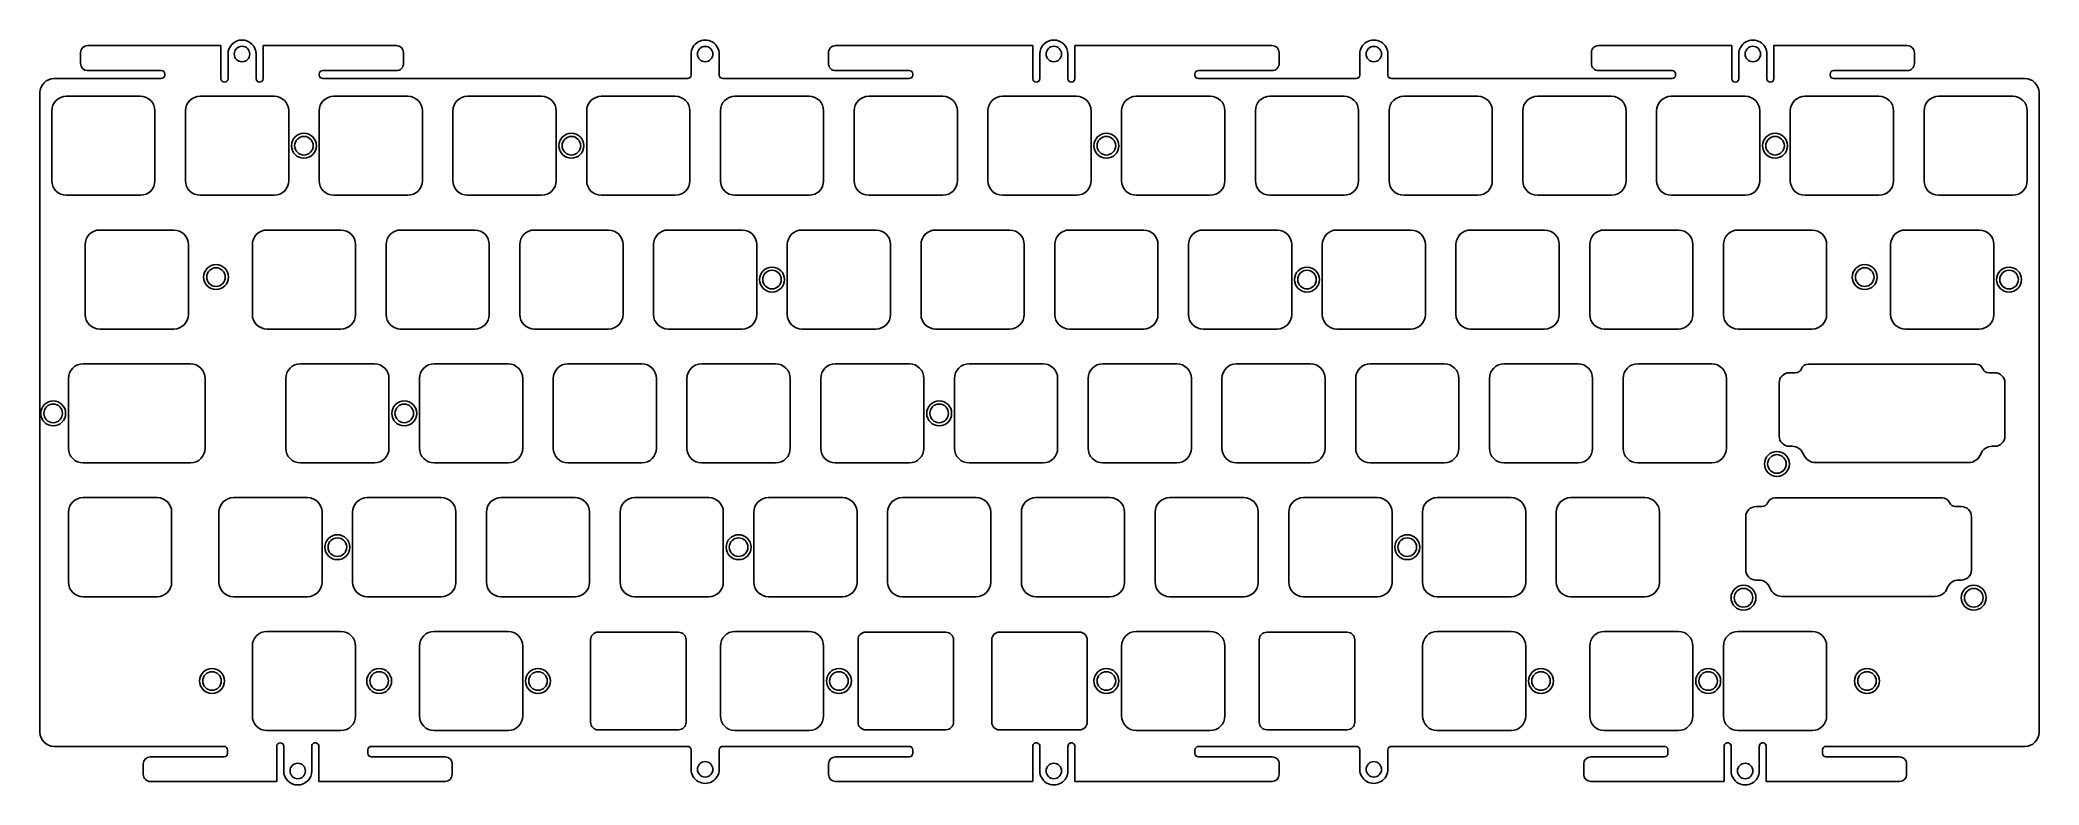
# Model space of a CAD drawing. Header units: millimetres. Extents: x -9 to 276, y -91 to 15.
import ezdxf

# ---------------------------------------------------------------- set-up
doc = ezdxf.new("R2010")
doc.units = ezdxf.units.MM
doc.layers.add('BLACK', color=7, linetype='CONTINUOUS')

msp = doc.modelspace()

# ---------------------------------------------------------------- linework, layer by layer
at = {"layer": 'BLACK', "linetype": 'Continuous'}
for p, q in [((16.758349, 14.254188), (-2.241652, 14.254188)), ((16.758349, 9.554201), (16.758349, 14.254188)), ((22.758349, 14.254188), (22.758349, 9.554201)), ((41.7582, 14.254188), (22.758349, 14.254188)), ((132.391349, 14.254188), (104.303625, 14.254188)), ((132.391349, 9.554201), (132.391349, 14.254188)), ((138.391349, 14.254188), (138.391349, 9.554201)), ((166.4902, 14.254188), (138.391349, 14.254188)), ((231.966349, 14.254188), (212.977625, 14.254188)), ((231.966349, 9.554201), (231.966349, 14.254188)), ((237.966349, 14.254188), (237.966349, 9.554201)), ((256.9662, 14.254188), (237.966349, 14.254188)), ((-3.241651, 13.254189), (-3.241651, 11.704186)), ((17.758349, 13.05419), (17.758349, 9.554201)), ((21.758349, 9.554201), (21.758349, 13.05419)), ((42.758349, 11.7042), (42.758349, 13.262932)), ((83.725094, 13.029757), (83.725094, 10.0642)), ((87.725046, 13.049249), (87.725, 13.049249)), ((87.725046, 10.064175), (87.725046, 13.049249)), ((103.292349, 13.2541), (103.292349, 11.704188)), ((133.391349, 13.05419), (133.391349, 9.554201)), ((137.391349, 9.554201), (137.391349, 13.05419)), ((167.490349, 11.7042), (167.490349, 13.262932)), ((178.975079, 13.031424), (178.975079, 10.0642)), ((182.974954, 10.0642), (182.974954, 13.035636)), ((211.966349, 13.2541), (211.966349, 11.704188)), ((232.966349, 13.0542), (232.966349, 9.554201)), ((236.966349, 9.554201), (236.966349, 13.054188)), ((257.966349, 11.7042), (257.966349, 13.262932)), ((8.253504, 9.564175), (-7.025002, 9.564175)), ((-2.241652, 10.704188), (8.2583, 10.704188)), ((8.758349, 10.197855), (8.758349, 10.0642)), ((30.758349, 10.072701), (30.758349, 10.2042)), ((83.216754, 9.564175), (31.2582, 9.564175)), ((31.266337, 10.704188), (41.758349, 10.704188)), ((114.787504, 9.564175), (88.225, 9.564175)), ((104.2923, 10.704188), (114.7923, 10.704188)), ((115.292349, 10.197855), (115.292349, 10.0642)), ((155.490349, 10.072701), (155.490349, 10.2042)), ((178.46772, 9.564175), (155.9902, 9.564175)), ((155.998337, 10.704188), (166.490349, 10.704188)), ((182.974975, 10.0642), (182.974954, 10.0642)), ((223.461504, 9.564175), (183.475, 9.564175)), ((212.9663, 10.704188), (223.4663, 10.704188)), ((223.966349, 10.197855), (223.966349, 10.0642)), ((245.966349, 10.072701), (245.966349, 10.2042)), ((273.725, 9.564175), (246.4662, 9.564175)), ((246.474337, 10.704188), (256.966349, 10.704188)), ((-9.025, 7.564176), (-9.025, -83.506264)), ((5.275, 7.05), (-5.275001, 7.05)), ((24.325, 7.05), (13.774999, 7.05)), ((43.375, 7.05), (32.824999, 7.05)), ((62.425, 7.05), (51.874999, 7.05)), ((81.475, 7.05), (70.924999, 7.05)), ((100.525, 7.05), (89.974999, 7.05)), ((119.575, 7.05), (109.024999, 7.05)), ((138.625, 7.05), (128.074999, 7.05)), ((157.675, 7.05), (147.124999, 7.05)), ((176.725, 7.05), (166.174999, 7.05)), ((195.775, 7.05), (185.224999, 7.05)), ((214.825, 7.05), (204.274999, 7.05)), ((233.875, 7.05), (223.324999, 7.05)), ((252.925, 7.05), (242.374999, 7.05)), ((271.975, 7.05), (261.424999, 7.05)), ((275.725, -83.5063), (275.725, 7.564175)), ((-7.35, 4.975), (-7.35, -4.975001)), ((7.35, 4.975), (7.35, -4.975)), ((11.7, 4.975), (11.7, -4.975001)), ((26.4, 4.975), (26.4, -4.975)), ((30.75, 4.975), (30.75, -4.975001)), ((45.45, 4.975), (45.45, -4.975)), ((49.8, 4.975), (49.8, -4.975001)), ((64.5, 4.975), (64.5, -4.975)), ((68.85, 4.975), (68.85, -4.975001)), ((83.55, 4.975), (83.55, -4.975)), ((87.9, 4.975), (87.9, -4.975001)), ((102.6, 4.975), (102.6, -4.975)), ((106.95, 4.975), (106.95, -4.975001)), ((121.65, 4.975), (121.65, -4.975)), ((126, 4.975), (126, -4.975001)), ((140.7, 4.975), (140.7, -4.975)), ((145.05, 4.975), (145.05, -4.975001)), ((159.75, 4.975), (159.75, -4.975)), ((164.1, 4.975), (164.1, -4.975001)), ((178.8, 4.975), (178.8, -4.975)), ((183.15, 4.975), (183.15, -4.975001)), ((197.85, 4.975), (197.85, -4.975)), ((202.2, 4.975), (202.2, -4.975001)), ((216.9, 4.975), (216.9, -4.975)), ((221.25, 4.975), (221.25, -4.975001)), ((235.95, 4.975), (235.95, -4.975)), ((240.3, 4.975), (240.3, -4.975001)), ((255, 4.975), (255, -4.975)), ((259.35, 4.975), (259.35, -4.975001)), ((274.05, 4.975), (274.05, -4.975)), ((5.275, -7.05), (-5.275, -7.05)), ((24.325, -7.05), (13.775, -7.05)), ((43.375, -7.05), (32.825, -7.05)), ((62.425, -7.05), (51.875, -7.05)), ((81.475, -7.05), (70.925, -7.05)), ((100.525, -7.05), (89.975, -7.05)), ((119.575, -7.05), (109.025, -7.05)), ((138.625, -7.05), (128.075, -7.05)), ((157.675, -7.05), (147.125, -7.05)), ((176.725, -7.05), (166.175, -7.05)), ((195.775, -7.05), (185.225, -7.05)), ((214.825, -7.05), (204.275, -7.05)), ((233.875, -7.05), (223.325, -7.05)), ((252.925, -7.05), (242.375, -7.05)), ((271.975, -7.05), (261.425, -7.05)), ((-2.587499, -14.075), (-2.587499, -24.025001)), ((10.037501, -12), (-0.5125, -12)), ((12.112501, -14.075), (12.112501, -24.025)), ((21.225, -14.075), (21.225, -24.025001)), ((33.85, -12), (23.299999, -12)), ((35.925, -14.075), (35.925, -24.025)), ((40.275, -14.075), (40.275, -24.025001)), ((52.9, -12), (42.349999, -12)), ((54.975, -14.075), (54.975, -24.025)), ((59.325, -14.075), (59.325, -24.025001)), ((71.95, -12), (61.399999, -12)), ((74.025, -14.075), (74.025, -24.025)), ((78.375, -14.075), (78.375, -24.025001)), ((91, -12), (80.449999, -12)), ((93.075, -14.075), (93.075, -24.025)), ((97.425, -14.075), (97.425, -24.025001)), ((110.05, -12), (99.499999, -12)), ((112.125, -14.075), (112.125, -24.025)), ((116.475, -14.075), (116.475, -24.025001)), ((129.1, -12), (118.549999, -12)), ((131.175, -14.075), (131.175, -24.025)), ((135.525, -14.075), (135.525, -24.025001)), ((148.15, -12), (137.599999, -12)), ((150.225, -14.075), (150.225, -24.025)), ((154.575, -14.075), (154.575, -24.025001)), ((167.2, -12), (156.649999, -12)), ((169.275, -14.075), (169.275, -24.025)), ((173.625, -14.075), (173.625, -24.025001)), ((186.25, -12), (175.699999, -12)), ((188.325, -14.075), (188.325, -24.025)), ((192.675, -14.075), (192.675, -24.025001)), ((205.3, -12), (194.749999, -12)), ((207.375, -14.075), (207.375, -24.025)), ((211.725, -14.075), (211.725, -24.025001)), ((224.35, -12), (213.799999, -12)), ((226.425, -14.075), (226.425, -24.025)), ((230.775, -14.075), (230.775, -24.025001)), ((243.4, -12), (232.849999, -12)), ((245.475, -14.075), (245.475, -24.025)), ((254.5875, -14.075), (254.5875, -24.025001)), ((267.2125, -12), (256.662499, -12)), ((269.2875, -14.075), (269.2875, -24.025)), ((10.037501, -26.1), (-0.512499, -26.1)), ((33.85, -26.1), (23.3, -26.1)), ((52.9, -26.1), (42.35, -26.1)), ((71.95, -26.1), (61.4, -26.1)), ((91, -26.1), (80.45, -26.1)), ((110.05, -26.1), (99.5, -26.1)), ((129.1, -26.1), (118.55, -26.1)), ((148.15, -26.1), (137.6, -26.1)), ((167.2, -26.1), (156.65, -26.1)), ((186.25, -26.1), (175.7, -26.1)), ((205.3, -26.1), (194.75, -26.1)), ((224.35, -26.1), (213.8, -26.1)), ((243.4, -26.1), (232.85, -26.1)), ((267.2125, -26.1), (256.6625, -26.1)), ((12.41875, -31.05), (-2.893751, -31.05)), ((38.6125, -31.05), (28.062499, -31.05)), ((57.6625, -31.05), (47.112499, -31.05)), ((76.7125, -31.05), (66.162499, -31.05)), ((95.7625, -31.05), (85.212499, -31.05)), ((114.8125, -31.05), (104.262499, -31.05)), ((133.8625, -31.05), (123.312499, -31.05)), ((152.9125, -31.05), (142.362499, -31.05)), ((171.9625, -31.05), (161.412499, -31.05)), ((191.0125, -31.05), (180.462499, -31.05)), ((210.0625, -31.05), (199.512499, -31.05)), ((229.1125, -31.05), (218.562499, -31.05)), ((242.866125, -31.072411), (242.866125, -31.0724)), ((242.866125, -31.0724), (266.721325, -31.0724)), ((-4.96875, -33.125), (-4.96875, -43.075001)), ((14.49375, -33.125), (14.49375, -43.075)), ((25.9875, -33.125), (25.9875, -43.075001)), ((40.6875, -33.125), (40.6875, -43.075)), ((45.0375, -33.125), (45.0375, -43.075001)), ((59.7375, -33.125), (59.7375, -43.075)), ((64.0875, -33.125), (64.0875, -43.075001)), ((78.7875, -33.125), (78.7875, -43.075)), ((83.1375, -33.125), (83.1375, -43.075001)), ((97.8375, -33.125), (97.8375, -43.075)), ((102.1875, -33.125), (102.1875, -43.075001)), ((116.8875, -33.125), (116.8875, -43.075)), ((121.2375, -33.125), (121.2375, -43.075001)), ((135.9375, -33.125), (135.9375, -43.075)), ((140.2875, -33.125), (140.2875, -43.075001)), ((154.9875, -33.125), (154.9875, -43.075)), ((159.3375, -33.125), (159.3375, -43.075001)), ((174.0375, -33.125), (174.0375, -43.075)), ((178.3875, -33.125), (178.3875, -43.075001)), ((193.0875, -33.125), (193.0875, -43.075)), ((197.4375, -33.125), (197.4375, -43.075001)), ((212.1375, -33.125), (212.1375, -43.075)), ((216.4875, -33.125), (216.4875, -43.075001)), ((231.1875, -33.125), (231.1875, -43.075)), ((238.718235, -41.35044), (238.718235, -33.7497)), ((240.155262, -32.32456), (241.008825, -32.32456)), ((241.008825, -32.324548), (241.008825, -32.32456)), ((268.578525, -32.32456), (269.444125, -32.32456)), ((270.869115, -33.74956), (270.869115, -41.3504)), ((12.41875, -45.15), (-2.89375, -45.15)), ((38.6125, -45.15), (28.0625, -45.15)), ((57.6625, -45.15), (47.1125, -45.15)), ((76.7125, -45.15), (66.1625, -45.15)), ((95.7625, -45.15), (85.2125, -45.15)), ((114.8125, -45.15), (104.2625, -45.15)), ((133.8625, -45.15), (123.3125, -45.15)), ((152.9125, -45.15), (142.3625, -45.15)), ((171.9625, -45.15), (161.4125, -45.15)), ((191.0125, -45.15), (180.4625, -45.15)), ((210.0625, -45.15), (199.5125, -45.15)), ((229.1125, -45.15), (218.5625, -45.15)), ((240.547325, -42.77544), (240.143225, -42.77544)), ((265.669175, -45.11191), (243.918325, -45.11191)), ((269.432208, -42.77544), (269.040075, -42.77544)), ((7.656226, -50.099999), (-2.893775, -50.099999)), ((29.087476, -50.099999), (18.537516, -50.099999)), ((48.1375, -50.1), (37.587499, -50.1)), ((67.1875, -50.1), (56.637499, -50.1)), ((86.2375, -50.1), (75.687499, -50.1)), ((105.2875, -50.1), (94.737499, -50.1)), ((124.3375, -50.1), (113.787499, -50.1)), ((143.3875, -50.1), (132.837499, -50.1)), ((162.4375, -50.1), (151.887499, -50.1)), ((181.4875, -50.1), (170.937499, -50.1)), ((200.5375, -50.1), (189.987499, -50.1)), ((219.5875, -50.1), (209.037499, -50.1)), ((238.103625, -50.122411), (238.103625, -50.1224)), ((238.103625, -50.1224), (261.958825, -50.1224)), ((-4.968774, -52.174998), (-4.968774, -62.124999)), ((9.731226, -52.174999), (9.731226, -62.124999)), ((16.4625, -52.175019), (16.4625, -62.134768)), ((31.162476, -52.174999), (31.1625, -52.174999)), ((31.1625, -52.174999), (31.1625, -62.124999)), ((35.5125, -52.175), (35.5125, -62.125001)), ((50.2125, -52.175), (50.2125, -62.125)), ((54.5625, -52.175), (54.5625, -62.125001)), ((69.2625, -52.175), (69.2625, -62.125)), ((73.6125, -52.175), (73.6125, -62.125001)), ((88.3125, -52.175), (88.3125, -62.125)), ((92.6625, -52.175), (92.6625, -62.125001)), ((107.3625, -52.175), (107.3625, -62.125)), ((111.7125, -52.175), (111.7125, -62.125001)), ((126.4125, -52.175), (126.4125, -62.125)), ((130.7625, -52.175), (130.7625, -62.125001)), ((145.4625, -52.175), (145.4625, -62.125)), ((149.8125, -52.175), (149.8125, -62.125001)), ((164.5125, -52.175), (164.5125, -62.125)), ((168.8625, -52.175), (168.8625, -62.125001)), ((183.5625, -52.175), (183.5625, -62.125)), ((187.9125, -52.175), (187.9125, -62.125001)), ((202.6125, -52.175), (202.6125, -62.125)), ((206.9625, -52.175), (206.9625, -62.125001)), ((221.6625, -52.175), (221.6625, -62.125)), ((233.955735, -60.40044), (233.955735, -52.7997)), ((235.392762, -51.37456), (236.246325, -51.37456)), ((236.246325, -51.374548), (236.246325, -51.37456)), ((263.816025, -51.37456), (264.681625, -51.37456)), ((266.106615, -52.79956), (266.106615, -60.4004)), ((235.784825, -61.82544), (235.380725, -61.82544)), ((264.669708, -61.82544), (264.277575, -61.82544)), ((7.656226, -64.199999), (-2.893775, -64.199999)), ((29.077707, -64.199999), (18.537476, -64.199999)), ((48.1375, -64.2), (37.5875, -64.2)), ((67.1875, -64.2), (56.6375, -64.2)), ((86.2375, -64.2), (75.6875, -64.2)), ((105.2875, -64.2), (94.7375, -64.2)), ((124.3375, -64.2), (113.7875, -64.2)), ((143.3875, -64.2), (132.8375, -64.2)), ((162.4375, -64.2), (151.8875, -64.2)), ((181.4875, -64.2), (170.9375, -64.2)), ((200.5375, -64.2), (189.9875, -64.2)), ((219.5875, -64.2), (209.0375, -64.2)), ((260.906675, -64.16191), (239.155825, -64.16191)), ((33.85, -69.15), (23.299999, -69.15)), ((57.6625, -69.15), (47.112499, -69.15)), ((69.4, -82.075), (69.4, -70.325)), ((70.475, -69.25), (81.925, -69.25)), ((83, -70.325), (83, -82.075)), ((100.525, -69.15), (89.974999, -69.15)), ((107.5, -82.075), (107.5, -70.325)), ((108.575, -69.25), (120.025, -69.25)), ((121.1, -70.325), (121.1, -82.075)), ((126.55, -82.075), (126.55, -70.325)), ((127.625, -69.25), (139.075, -69.25)), ((140.15, -70.325), (140.15, -82.075)), ((157.675, -69.15), (147.124999, -69.15)), ((164.65, -82.075), (164.65, -70.325)), ((165.725, -69.25), (177.175, -69.25)), ((178.25, -70.325), (178.25, -82.075)), ((200.5375, -69.15), (189.987499, -69.15)), ((224.35, -69.15), (213.799999, -69.15)), ((243.4, -69.15), (232.849999, -69.15)), ((21.225, -71.225), (21.225, -81.175001)), ((35.925, -71.225), (35.925, -81.175)), ((45.0375, -71.225), (45.0375, -81.175001)), ((59.7375, -71.225), (59.7375, -81.175)), ((87.9, -71.225), (87.9, -81.175001)), ((102.6, -71.225), (102.6, -81.175)), ((145.05, -71.225), (145.05, -81.175001)), ((159.75, -71.225), (159.75, -81.175)), ((187.9125, -71.225), (187.9125, -81.175001)), ((202.6125, -71.225), (202.6125, -81.175)), ((211.725, -71.225), (211.725, -81.175001)), ((226.425, -71.225), (226.425, -81.175)), ((230.775, -71.225), (230.775, -81.175001)), ((245.475, -71.225), (245.475, -81.175)), ((33.85, -83.25), (23.3, -83.25)), ((57.6625, -83.25), (47.1125, -83.25)), ((81.925, -83.15), (70.475, -83.15)), ((100.525, -83.25), (89.975, -83.25)), ((120.025, -83.15), (108.575, -83.15)), ((139.075, -83.15), (127.625, -83.15)), ((157.675, -83.25), (147.125, -83.25)), ((177.175, -83.15), (165.725, -83.15)), ((200.5375, -83.25), (189.9875, -83.25)), ((224.35, -83.25), (213.8, -83.25)), ((243.4, -83.25), (232.85, -83.25)), ((-7.025001, -85.506262), (17.1922, -85.506262)), ((5.692064, -88.00537), (5.692064, -89.505371)), ((17.192065, -87.005371), (6.69206, -87.005371)), ((17.692065, -86.014743), (17.692065, -86.5054)), ((24.692064, -90.505371), (24.692064, -85.50538)), ((25.692064, -85.505384), (25.692064, -89.010661)), ((29.692064, -89.00537), (29.692064, -85.505384)), ((30.692064, -85.513399), (30.692064, -90.505371)), ((37.692063, -86.499556), (37.692063, -86.0063)), ((38.1921, -85.506262), (83.2252, -85.506262)), ((48.6921, -87.005371), (38.1921, -87.005371)), ((49.692064, -89.5054), (49.692064, -88.005371)), ((83.725064, -86.014801), (83.725064, -88.761366)), ((87.725076, -88.777236), (87.725076, -86.0063)), ((88.2251, -85.506276), (88.2251, -85.506262)), ((88.2251, -85.506262), (114.7982, -85.506262)), ((103.298064, -88.0054), (103.298064, -89.513546)), ((114.798, -87.005371), (104.294359, -87.005371)), ((115.298064, -86.014801), (115.298064, -86.5054)), ((132.397064, -90.505371), (132.397064, -85.505384)), ((133.397064, -85.513399), (133.397064, -89.005371)), ((137.397064, -89.0054), (137.397064, -85.505384)), ((138.397064, -85.513399), (138.397064, -90.505371)), ((155.496063, -86.499556), (155.496063, -86.0063)), ((155.9961, -85.506262), (178.475, -85.506262)), ((166.4961, -87.005371), (155.9961, -87.005371)), ((167.496064, -89.5054), (167.496064, -88.005371)), ((178.975003, -86.006262), (178.975, -88.777198)), ((182.974954, -88.763784), (182.974954, -86.0063)), ((183.477828, -85.506262), (222.3722, -85.506262)), ((210.872064, -88.0054), (210.872064, -89.513546)), ((222.372065, -87.005371), (211.868359, -87.005371)), ((222.872065, -86.014743), (222.872065, -86.5054)), ((230.872064, -90.505371), (230.872064, -85.505384)), ((231.872064, -85.513399), (231.872064, -89.005371)), ((235.872064, -89.0054), (235.872064, -85.505384)), ((236.872064, -85.513399), (236.872064, -90.505371)), ((244.872063, -86.499556), (244.872063, -86.0063)), ((245.3721, -85.506262), (273.725, -85.506262)), ((255.8721, -87.005371), (245.3721, -87.005371)), ((256.872064, -89.5054), (256.872064, -88.005371)), ((6.69206, -90.505371), (24.692064, -90.505371)), ((30.692064, -90.505371), (48.692064, -90.505371)), ((87.724998, -88.777236), (87.725076, -88.777236)), ((104.2982, -90.505371), (132.397064, -90.505371)), ((138.397064, -90.505371), (166.496064, -90.505371)), ((211.8722, -90.505371), (230.872064, -90.505371)), ((236.872064, -90.505371), (255.872064, -90.505371))]:
    msp.add_line(p, q, dxfattribs=at)
at = {"layer": 'BLACK'}
for centre, radius in [((19.758349, 13.054188), 1.1), ((85.725, 13.049249), 1.1), ((135.391349, 13.054188), 1.1), ((180.975, 13.049249), 1.1), ((234.966349, 13.054188), 1.1), ((28.575, 0), 1.775), ((28.575, 0), 1.325), ((66.675, 0), 1.775), ((66.675, 0), 1.325), ((142.875, 0), 1.775), ((142.875, 0), 1.325), ((238.125, 0), 1.775), ((238.125, 0), 1.325), ((16.04875, -18.7), 1.775), ((250.9012, -18.7), 1.775), ((16.04875, -18.7), 1.325), ((95.25, -19.05), 1.775), ((95.25, -19.05), 1.325), ((171.45, -19.05), 1.775), ((171.45, -19.05), 1.325), ((250.9012, -18.7), 1.325), ((271.4625, -19.05), 1.775), ((271.4625, -19.05), 1.325), ((-7.14375, -38.1), 1.775), ((-7.14375, -38.1), 1.325), ((42.8625, -38.1), 1.775), ((42.8625, -38.1), 1.325), ((119.0625, -38.1), 1.775), ((119.0625, -38.1), 1.325), ((238.39375, -45.3), 1.775), ((238.39375, -45.3), 1.325), ((33.3375, -57.15), 1.775), ((33.3375, -57.15), 1.325), ((90.4875, -57.15), 1.775), ((90.4875, -57.15), 1.325), ((185.7375, -57.15), 1.775), ((185.7375, -57.15), 1.325), ((233.63125, -64.35), 1.775), ((266.43125, -64.35), 1.775), ((233.63125, -64.35), 1.325), ((266.43125, -64.35), 1.325), ((15.478125, -76.2), 1.775), ((15.478125, -76.2), 1.325), ((39.290625, -76.2), 1.775), ((39.290625, -76.2), 1.325), ((61.9125, -76.2), 1.775), ((61.9125, -76.2), 1.325), ((104.775, -76.2), 1.775), ((104.775, -76.2), 1.325), ((142.875, -76.2), 1.775), ((142.875, -76.2), 1.325), ((204.7875, -76.2), 1.775), ((204.7875, -76.2), 1.325), ((228.6, -76.2), 1.775), ((228.6, -76.2), 1.325), ((251.221875, -76.2), 1.775), ((251.221875, -76.2), 1.325), ((27.692064, -89.005371), 1.1), ((85.725, -88.777236), 1.1), ((135.397064, -89.005371), 1.1), ((180.975, -88.777236), 1.1), ((233.872064, -89.005371), 1.1)]:
    msp.add_circle(centre, radius, dxfattribs=at)
for centre, radius, start, end in [((-2.24165, 13.25419), 1.000001, 90.00011459, 180.0000573), ((19.758349, 13.054188), 2, 0.0000573, 179.9999427), ((41.75825, 13.254), 1.000188, 0.51170164, 90.00286425), ((85.725, 13.04925), 2.000001, 359.99997135, 180.55844188), ((104.29245, 13.2541), 1.000101, 89.35980265, 180), ((135.391349, 13.054188), 2, 0.0000573, 179.9999427), ((166.49025, 13.254), 1.000188, 0.51170164, 90.00286425), ((180.97495, 13.0492), 1.99995, 359.61142676, 180.50926433), ((212.96645, 13.2541), 1.000101, 89.35980265, 180), ((234.96635, 13.0542), 2.000001, 359.99965623, 180), ((256.96625, 13.254), 1.000188, 0.51170164, 90.00286425), ((-2.24165, 11.7042), 1.000012, 180.00080214, 269.99988541), ((41.75835, 11.7042), 0.999999, 269.9999427, 0), ((104.29225, 11.7041), 0.999912, 179.99495747, 270.00286504), ((166.49035, 11.7042), 0.999999, 269.9999427, 0), ((212.96625, 11.7041), 0.999912, 179.99495747, 270.00286504), ((256.96635, 11.7042), 0.999999, 269.9999427, 0), ((-7.025001, 7.564176), 1.999999, 90.00002865, 180), ((8.25835, 10.0642), 0.499999, 269.44473445, 0), ((8.25825, 10.204), 0.500188, 359.2960097, 89.99427258), ((17.258349, 9.554201), 0.5, 180, 0), ((22.258349, 9.554201), 0.5, 180, 0), ((31.25825, 10.0642), 0.500025, 179.02575814, 269.99427071), ((31.25845, 10.2041), 0.500101, 89.09645032, 179.98854316), ((83.22495, 10.0643), 0.500144, 269.06112636, 359.98854414), ((88.22495, 10.0641), 0.499925, 179.99140398, 270.00573044), ((114.79235, 10.0642), 0.499999, 269.44473445, 0), ((114.79225, 10.204), 0.500188, 359.2960097, 89.99427258), ((132.891349, 9.554201), 0.5, 180, 0), ((137.891349, 9.554201), 0.5, 180, 0), ((155.99025, 10.0642), 0.500025, 179.02575814, 269.99427071), ((155.99045, 10.2041), 0.500101, 89.09645032, 179.98854316), ((178.47495, 10.0643), 0.500129, 269.17176779, 359.9885438), ((183.47505, 10.0642), 0.500025, 180, 269.99427071), ((223.46635, 10.0642), 0.499999, 269.44473445, 0), ((223.46625, 10.204), 0.500188, 359.2960097, 89.99427258), ((232.466349, 9.554201), 0.5, 180, 0), ((237.466349, 9.554201), 0.5, 180, 0), ((246.46625, 10.0642), 0.500025, 179.02575814, 269.99427071), ((246.46645, 10.2041), 0.500101, 89.09645032, 179.98854316), ((273.72495, 7.5642), 1.999975, 359.99928382, 89.99856759), ((-5.275001, 4.975001), 2.074999, 90, 180.00002761), ((5.275, 4.975), 2.075, 0, 90), ((13.774999, 4.975001), 2.074999, 90, 180.00002761), ((24.325, 4.975), 2.075, 0, 90), ((32.824999, 4.975001), 2.074999, 90, 180.00002761), ((43.375, 4.975), 2.075, 0, 90), ((51.875, 4.975), 2.075, 90.00002761, 180), ((62.425, 4.975), 2.075, 0, 90), ((70.924999, 4.975001), 2.074999, 90, 180.00002761), ((81.475, 4.975), 2.075, 0, 90), ((89.975, 4.975), 2.075, 90.00002761, 180), ((100.525, 4.975), 2.075, 0, 90), ((109.024999, 4.975001), 2.074999, 90, 180.00002761), ((119.575, 4.975), 2.075, 0, 90), ((128.075, 4.975), 2.075, 90.00002761, 180), ((138.625, 4.975), 2.075, 0, 90), ((147.125, 4.975), 2.075, 90.00002761, 180), ((157.675, 4.975), 2.075, 0, 90), ((166.175, 4.975), 2.075, 90.00002761, 180), ((176.725, 4.975), 2.075, 0, 90), ((185.225, 4.975), 2.075, 90.00002761, 180), ((195.775, 4.975), 2.075, 0, 90), ((204.275, 4.975), 2.075, 90.00002761, 180), ((214.825, 4.975), 2.075, 0, 90), ((223.324999, 4.975001), 2.074999, 90, 180.00002761), ((233.875, 4.975), 2.075, 0, 90), ((242.374999, 4.975001), 2.074999, 90, 180.00002761), ((252.925, 4.975), 2.075, 0, 90), ((261.424999, 4.975001), 2.074999, 90, 180.00002761), ((271.975, 4.975), 2.075, 0, 90), ((-5.275001, -4.975001), 2.074999, 180, 270.00002761), ((5.275, -4.975), 2.075, 270, 0), ((13.774999, -4.975001), 2.074999, 180, 270.00002761), ((24.325, -4.975), 2.075, 270, 0), ((32.824999, -4.975001), 2.074999, 180, 270.00002761), ((43.375, -4.975), 2.075, 270, 0), ((51.875, -4.975), 2.075, 180.00002761, 270), ((62.425, -4.975), 2.075, 270, 0), ((70.924999, -4.975001), 2.074999, 180, 270.00002761), ((81.475, -4.975), 2.075, 270, 0), ((89.975, -4.975), 2.075, 180.00002761, 270), ((100.525, -4.975), 2.075, 270, 0), ((109.024999, -4.975001), 2.074999, 180, 270.00002761), ((119.575, -4.975), 2.075, 270, 0), ((128.075, -4.975), 2.075, 180.00002761, 270), ((138.625, -4.975), 2.075, 270, 0), ((147.125, -4.975), 2.075, 180.00002761, 270), ((157.675, -4.975), 2.075, 270, 0), ((166.175, -4.975), 2.075, 180.00002761, 270), ((176.725, -4.975), 2.075, 270, 0), ((185.225, -4.975), 2.075, 180.00002761, 270), ((195.775, -4.975), 2.075, 270, 0), ((204.275, -4.975), 2.075, 180.00002761, 270), ((214.825, -4.975), 2.075, 270, 0), ((223.324999, -4.975001), 2.074999, 180, 270.00002761), ((233.875, -4.975), 2.075, 270, 0), ((242.374999, -4.975001), 2.074999, 180, 270.00002761), ((252.925, -4.975), 2.075, 270, 0), ((261.424999, -4.975001), 2.074999, 180, 270.00002761), ((271.975, -4.975), 2.075, 270, 0), ((-0.5125, -14.074999), 2.074999, 90, 180.00002761), ((10.037501, -14.075), 2.075, 0, 90), ((23.299999, -14.074999), 2.074999, 90, 180.00002761), ((33.85, -14.075), 2.075, 0, 90), ((42.349999, -14.074999), 2.074999, 90, 180.00002761), ((52.9, -14.075), 2.075, 0, 90), ((61.399999, -14.074999), 2.074999, 90, 180.00002761), ((71.95, -14.075), 2.075, 0, 90), ((80.449999, -14.074999), 2.074999, 90, 180.00002761), ((91, -14.075), 2.075, 0, 90), ((99.499999, -14.074999), 2.074999, 90, 180.00002761), ((110.05, -14.075), 2.075, 0, 90), ((118.549999, -14.074999), 2.074999, 90, 180.00002761), ((129.1, -14.075), 2.075, 0, 90), ((137.599999, -14.074999), 2.074999, 90, 180.00002761), ((148.15, -14.075), 2.075, 0, 90), ((156.649999, -14.074999), 2.074999, 90, 180.00002761), ((167.2, -14.075), 2.075, 0, 90), ((175.699999, -14.074999), 2.074999, 90, 180.00002761), ((186.25, -14.075), 2.075, 0, 90), ((194.749999, -14.074999), 2.074999, 90, 180.00002761), ((205.3, -14.075), 2.075, 0, 90), ((213.799999, -14.074999), 2.074999, 90, 180.00002761), ((224.35, -14.075), 2.075, 0, 90), ((232.849999, -14.074999), 2.074999, 90, 180.00002761), ((243.4, -14.075), 2.075, 0, 90), ((256.662499, -14.074999), 2.074999, 90, 180.00002761), ((267.2125, -14.075), 2.075, 0, 90), ((-0.5125, -24.025001), 2.074999, 180, 270.00002761), ((10.037501, -24.025), 2.075, 270, 0), ((23.299999, -24.025001), 2.074999, 180, 270.00002761), ((33.85, -24.025), 2.075, 270, 0), ((42.349999, -24.025001), 2.074999, 180, 270.00002761), ((52.9, -24.025), 2.075, 270, 0), ((61.399999, -24.025001), 2.074999, 180, 270.00002761), ((71.95, -24.025), 2.075, 270, 0), ((80.449999, -24.025001), 2.074999, 180, 270.00002761), ((91, -24.025), 2.075, 270, 0), ((99.499999, -24.025001), 2.074999, 180, 270.00002761), ((110.05, -24.025), 2.075, 270, 0), ((118.549999, -24.025001), 2.074999, 180, 270.00002761), ((129.1, -24.025), 2.075, 270, 0), ((137.599999, -24.025001), 2.074999, 180, 270.00002761), ((148.15, -24.025), 2.075, 270, 0), ((156.649999, -24.025001), 2.074999, 180, 270.00002761), ((167.2, -24.025), 2.075, 270, 0), ((175.699999, -24.025001), 2.074999, 180, 270.00002761), ((186.25, -24.025), 2.075, 270, 0), ((194.749999, -24.025001), 2.074999, 180, 270.00002761), ((205.3, -24.025), 2.075, 270, 0), ((213.799999, -24.025001), 2.074999, 180, 270.00002761), ((224.35, -24.025), 2.075, 270, 0), ((232.849999, -24.025001), 2.074999, 180, 270.00002761), ((243.4, -24.025), 2.075, 270, 0), ((256.662499, -24.025001), 2.074999, 180, 270.00002761), ((267.2125, -24.025), 2.075, 270, 0), ((-2.893751, -33.124999), 2.074999, 90, 180.00002761), ((12.41875, -33.125), 2.075, 0, 90), ((28.062499, -33.124999), 2.074999, 90, 180.00002761), ((38.6125, -33.125), 2.075, 0, 90), ((47.112499, -33.124999), 2.074999, 90, 180.00002761), ((57.6625, -33.125), 2.075, 0, 90), ((66.162499, -33.124999), 2.074999, 90, 180.00002761), ((76.7125, -33.125), 2.075, 0, 90), ((85.212499, -33.124999), 2.074999, 90, 180.00002761), ((95.7625, -33.125), 2.075, 0, 90), ((104.262499, -33.124999), 2.074999, 90, 180.00002761), ((114.8125, -33.125), 2.075, 0, 90), ((123.312499, -33.124999), 2.074999, 90, 180.00002761), ((133.8625, -33.125), 2.075, 0, 90), ((142.362499, -33.124999), 2.074999, 90, 180.00002761), ((152.9125, -33.125), 2.075, 0, 90), ((161.412499, -33.124999), 2.074999, 90, 180.00002761), ((171.9625, -33.125), 2.075, 0, 90), ((180.462499, -33.124999), 2.074999, 90, 180.00002761), ((191.0125, -33.125), 2.075, 0, 90), ((199.512499, -33.124999), 2.074999, 90, 180.00002761), ((210.0625, -33.125), 2.075, 0, 90), ((218.562499, -33.124999), 2.074999, 90, 180.00002761), ((229.1125, -33.125), 2.075, 0, 90), ((242.866094, -32.147455), 1.075044, 89.99834782, 157.973763), ((266.72135, -32.1473), 1.0749, 22.0204571, 90.00133258), ((240.143395, -33.749671), 1.42516, 89.52290502, 180.00116589), ((241.008826, -31.3961), 0.928448, 269.99993829, 337.97487728), ((268.57855, -31.3961), 0.92846, 202.02452102, 269.99845724), ((269.44415, -33.7495), 1.42494, 359.99758749, 90.00100523), ((240.143189, -41.350486), 1.424954, 179.99815039, 270.00144752), ((269.44396, -41.35033), 1.425155, 269.52752788, 359.99718578), ((-2.893751, -43.075001), 2.074999, 180, 270.00002761), ((12.41875, -43.075), 2.075, 270, 0), ((28.062499, -43.075001), 2.074999, 180, 270.00002761), ((38.6125, -43.075), 2.075, 270, 0), ((47.112499, -43.075001), 2.074999, 180, 270.00002761), ((57.6625, -43.075), 2.075, 270, 0), ((66.162499, -43.075001), 2.074999, 180, 270.00002761), ((76.7125, -43.075), 2.075, 270, 0), ((85.212499, -43.075001), 2.074999, 180, 270.00002761), ((95.7625, -43.075), 2.075, 270, 0), ((104.262499, -43.075001), 2.074999, 180, 270.00002761), ((114.8125, -43.075), 2.075, 270, 0), ((123.312499, -43.075001), 2.074999, 180, 270.00002761), ((133.8625, -43.075), 2.075, 270, 0), ((142.362499, -43.075001), 2.074999, 180, 270.00002761), ((152.9125, -43.075), 2.075, 270, 0), ((161.412499, -43.075001), 2.074999, 180, 270.00002761), ((171.9625, -43.075), 2.075, 270, 0), ((180.462499, -43.075001), 2.074999, 180, 270.00002761), ((191.0125, -43.075), 2.075, 270, 0), ((199.512499, -43.075001), 2.074999, 180, 270.00002761), ((210.0625, -43.075), 2.075, 270, 0), ((218.562499, -43.075001), 2.074999, 180, 270.00002761), ((229.1125, -43.075), 2.075, 270, 0), ((240.547374, -44.500243), 1.724803, 20.54306333, 90.00162772), ((243.918284, -43.236811), 1.875099, 200.54912503, 270.0012528), ((265.66919, -43.23697), 1.87494, 269.99954162, 339.45391569), ((269.04007, -44.50036), 1.72492, 89.99983392, 159.45458763), ((-2.893775, -52.174998), 2.074999, 90, 180), ((7.656226, -52.174999), 2.075, 0, 90), ((18.537516, -52.175019), 2.075016, 90, 180), ((29.087476, -52.174999), 2.075, 0, 90), ((37.587499, -52.174999), 2.074999, 90, 180.00002761), ((48.1375, -52.175), 2.075, 0, 90), ((56.637499, -52.174999), 2.074999, 90, 180.00002761), ((67.1875, -52.175), 2.075, 0, 90), ((75.687499, -52.174999), 2.074999, 90, 180.00002761), ((86.2375, -52.175), 2.075, 0, 90), ((94.737499, -52.174999), 2.074999, 90, 180.00002761), ((105.2875, -52.175), 2.075, 0, 90), ((113.787499, -52.174999), 2.074999, 90, 180.00002761), ((124.3375, -52.175), 2.075, 0, 90), ((132.837499, -52.174999), 2.074999, 90, 180.00002761), ((143.3875, -52.175), 2.075, 0, 90), ((151.887499, -52.174999), 2.074999, 90, 180.00002761), ((162.4375, -52.175), 2.075, 0, 90), ((170.937499, -52.174999), 2.074999, 90, 180.00002761), ((181.4875, -52.175), 2.075, 0, 90), ((189.987499, -52.174999), 2.074999, 90, 180.00002761), ((200.5375, -52.175), 2.075, 0, 90), ((209.037499, -52.174999), 2.074999, 90, 180.00002761), ((219.5875, -52.175), 2.075, 0, 90), ((236.246326, -50.4461), 0.928448, 269.99993829, 337.97487728), ((238.103594, -51.197455), 1.075044, 89.99834782, 157.973763), ((261.95885, -51.1973), 1.0749, 22.0204571, 90.00133258), ((263.81605, -50.4461), 0.92846, 202.02452102, 269.99845724), ((235.380895, -52.799671), 1.42516, 89.52290502, 180.00116589), ((264.68165, -52.7995), 1.42494, 359.99758749, 90.00100523), ((-2.893775, -62.125), 2.074999, 179.99997239, 270), ((7.656226, -62.124999), 2.075, 270, 0), ((18.537476, -62.124999), 2.075, 180.2697469, 270), ((29.087476, -62.124999), 2.075024, 269.73025622, 0), ((37.587499, -62.125001), 2.074999, 180, 270.00002761), ((48.1375, -62.125), 2.075, 270, 0), ((56.637499, -62.125001), 2.074999, 180, 270.00002761), ((67.1875, -62.125), 2.075, 270, 0), ((75.687499, -62.125001), 2.074999, 180, 270.00002761), ((86.2375, -62.125), 2.075, 270, 0), ((94.737499, -62.125001), 2.074999, 180, 270.00002761), ((105.2875, -62.125), 2.075, 270, 0), ((113.787499, -62.125001), 2.074999, 180, 270.00002761), ((124.3375, -62.125), 2.075, 270, 0), ((132.837499, -62.125001), 2.074999, 180, 270.00002761), ((143.3875, -62.125), 2.075, 270, 0), ((151.887499, -62.125001), 2.074999, 180, 270.00002761), ((162.4375, -62.125), 2.075, 270, 0), ((170.937499, -62.125001), 2.074999, 180, 270.00002761), ((181.4875, -62.125), 2.075, 270, 0), ((189.987499, -62.125001), 2.074999, 180, 270.00002761), ((200.5375, -62.125), 2.075, 270, 0), ((209.037499, -62.125001), 2.074999, 180, 270.00002761), ((219.5875, -62.125), 2.075, 270, 0), ((235.380689, -60.400486), 1.424954, 179.99815039, 270.00144752), ((235.784874, -63.550243), 1.724803, 20.54306333, 90.00162772), ((264.27757, -63.55036), 1.72492, 89.99983392, 159.45458763), ((264.68146, -60.40033), 1.425155, 269.52752788, 359.99718578), ((239.155784, -62.286811), 1.875099, 200.54912503, 270.0012528), ((260.90669, -62.28697), 1.87494, 269.99954162, 339.45391569), ((23.300004, -71.225004), 2.075004, 90.00013806, 179.99988955), ((33.85, -71.225), 2.075, 0, 90), ((47.112504, -71.225004), 2.075004, 90.00013806, 179.99988955), ((57.6625, -71.225), 2.075, 0, 90), ((70.474999, -70.324999), 1.074999, 89.9999467, 180.0000533), ((81.925, -70.325), 1.075, 0, 90), ((89.975004, -71.225004), 2.075004, 90.00013806, 179.99988955), ((100.525, -71.225), 2.075, 0, 90), ((108.574999, -70.324999), 1.074999, 89.9999467, 180.0000533), ((120.025, -70.325), 1.075, 0, 90), ((127.624999, -70.324999), 1.074999, 89.9999467, 180.0000533), ((139.075001, -70.324999), 1.074999, 359.9999467, 90.0000533), ((147.125004, -71.225004), 2.075004, 90.00013806, 179.99988955), ((157.675, -71.225), 2.075, 0, 90), ((165.725, -70.325), 1.075, 90, 180), ((177.175, -70.325), 1.075, 0, 90), ((189.987504, -71.225004), 2.075004, 90.00013806, 179.99988955), ((200.5375, -71.225), 2.075, 0, 90), ((213.800004, -71.225004), 2.075004, 90.00013806, 179.99988955), ((224.35, -71.225), 2.075, 0, 90), ((232.850004, -71.225004), 2.075004, 90.00013806, 179.99988955), ((243.4, -71.225), 2.075, 0, 90), ((23.300002, -81.174998), 2.075002, 180.00008284, 269.99994478), ((33.85, -81.175), 2.075, 270, 0), ((47.112502, -81.174998), 2.075002, 180.00008284, 269.99994478), ((57.6625, -81.175), 2.075, 270, 0), ((70.474999, -82.075001), 1.074999, 179.9999467, 270.0000533), ((81.925, -82.075), 1.075, 270, 0), ((89.975002, -81.174998), 2.075002, 180.00008284, 269.99994478), ((100.525, -81.175), 2.075, 270, 0), ((108.574999, -82.075001), 1.074999, 179.9999467, 270.0000533), ((120.025, -82.075), 1.075, 270, 0), ((127.624999, -82.075001), 1.074999, 179.9999467, 270.0000533), ((139.075001, -82.075001), 1.074999, 269.9999467, 0.0000533), ((147.125002, -81.174998), 2.075002, 180.00008284, 269.99994478), ((157.675, -81.175), 2.075, 270, 0), ((165.725, -82.075), 1.075, 180, 270), ((177.175, -82.075), 1.075, 270, 0), ((189.987502, -81.174998), 2.075002, 180.00008284, 269.99994478), ((200.5375, -81.175), 2.075, 270, 0), ((213.800002, -81.174998), 2.075002, 180.00008284, 269.99994478), ((224.35, -81.175), 2.075, 270, 0), ((232.850002, -81.174998), 2.075002, 180.00008284, 269.99994478), ((243.4, -81.175), 2.075, 270, 0), ((-7.025001, -83.506263), 1.999999, 180.00002865, 270), ((25.19205, -85.5054), 0.499986, 0.00183341, 179.9977081), ((30.19205, -85.5054), 0.499986, 359.08348596, 179.99816648), ((132.89705, -85.5054), 0.499986, 359.08348596, 179.99816648), ((137.89705, -85.5054), 0.499986, 359.08348596, 179.99816648), ((231.37205, -85.5054), 0.499986, 359.08348596, 179.99816648), ((236.37205, -85.5054), 0.499986, 359.08348596, 179.99816648), ((273.72505, -83.5063), 1.99995, 269.99856758, 0), ((6.69206, -88.00537), 0.999996, 90, 180), ((17.19205, -86.5054), 0.500015, 270.00171897, 0), ((17.19215, -86.0063), 0.500038, 359.03243095, 89.99427086), ((38.19215, -86.5052), 0.500171, 179.35338521, 269.99427238), ((38.19215, -86.0063), 0.500087, 90.00572914, 180), ((48.69215, -88.0053), 0.999929, 359.99593165, 90.00286499), ((83.22515, -86.0063), 0.500038, 359.02578347, 89.99427086), ((88.22515, -86.0063), 0.500074, 90.0057293, 180), ((104.29805, -88.0054), 0.999986, 90.21147163, 180), ((114.79805, -86.5048), 0.500563, 269.99427696, 280.93471203), ((114.79815, -86.0063), 0.500038, 359.02578347, 89.99427086), ((114.79805, -86.5054), 0.500014, 280.94775485, 0), ((155.99615, -86.5052), 0.500171, 179.35338521, 269.99427238), ((155.99615, -86.0063), 0.500087, 90.00572914, 180), ((166.49615, -88.0053), 0.999929, 359.99593165, 90.00286499), ((178.47505, -86.0062), 0.499938, 359.99289466, 90.00573029), ((183.47495, -86.0063), 0.499996, 89.6702342, 180), ((211.87205, -88.0054), 0.999986, 90.21147163, 180), ((222.37205, -86.5054), 0.500015, 270.00171897, 0), ((222.37215, -86.0063), 0.500038, 359.03243095, 89.99427086), ((245.37215, -86.5052), 0.500171, 179.35338521, 269.99427238), ((245.37215, -86.0063), 0.500087, 90.00572914, 180), ((255.87215, -88.0053), 0.999929, 359.99593165, 90.00286499), ((6.69205, -89.5054), 0.999971, 179.9983384, 270.00057297), ((27.69206, -89.00537), 2.000004, 180.15157593, 0), ((48.69205, -89.5054), 1.000014, 270.00080216, 0), ((85.725, -88.77724), 1.999998, 179.5452384, 0.00011459), ((104.29815, -89.5052), 1.000171, 180.47813836, 270.0028643), ((135.39705, -89.0054), 2.000014, 179.99916921, 0), ((166.49605, -89.5054), 1.000014, 270.00080216, 0), ((180.97495, -88.7772), 2.000049, 179.9999427, 0.38433356), ((211.87215, -89.5052), 1.000171, 180.47813836, 270.0028643), ((233.87205, -89.0054), 2.000014, 179.99916921, 0), ((255.87205, -89.5054), 1.000014, 270.00080216, 0)]:
    msp.add_arc(centre, radius, start, end, dxfattribs=at)

doc.saveas('drawing.dxf')
